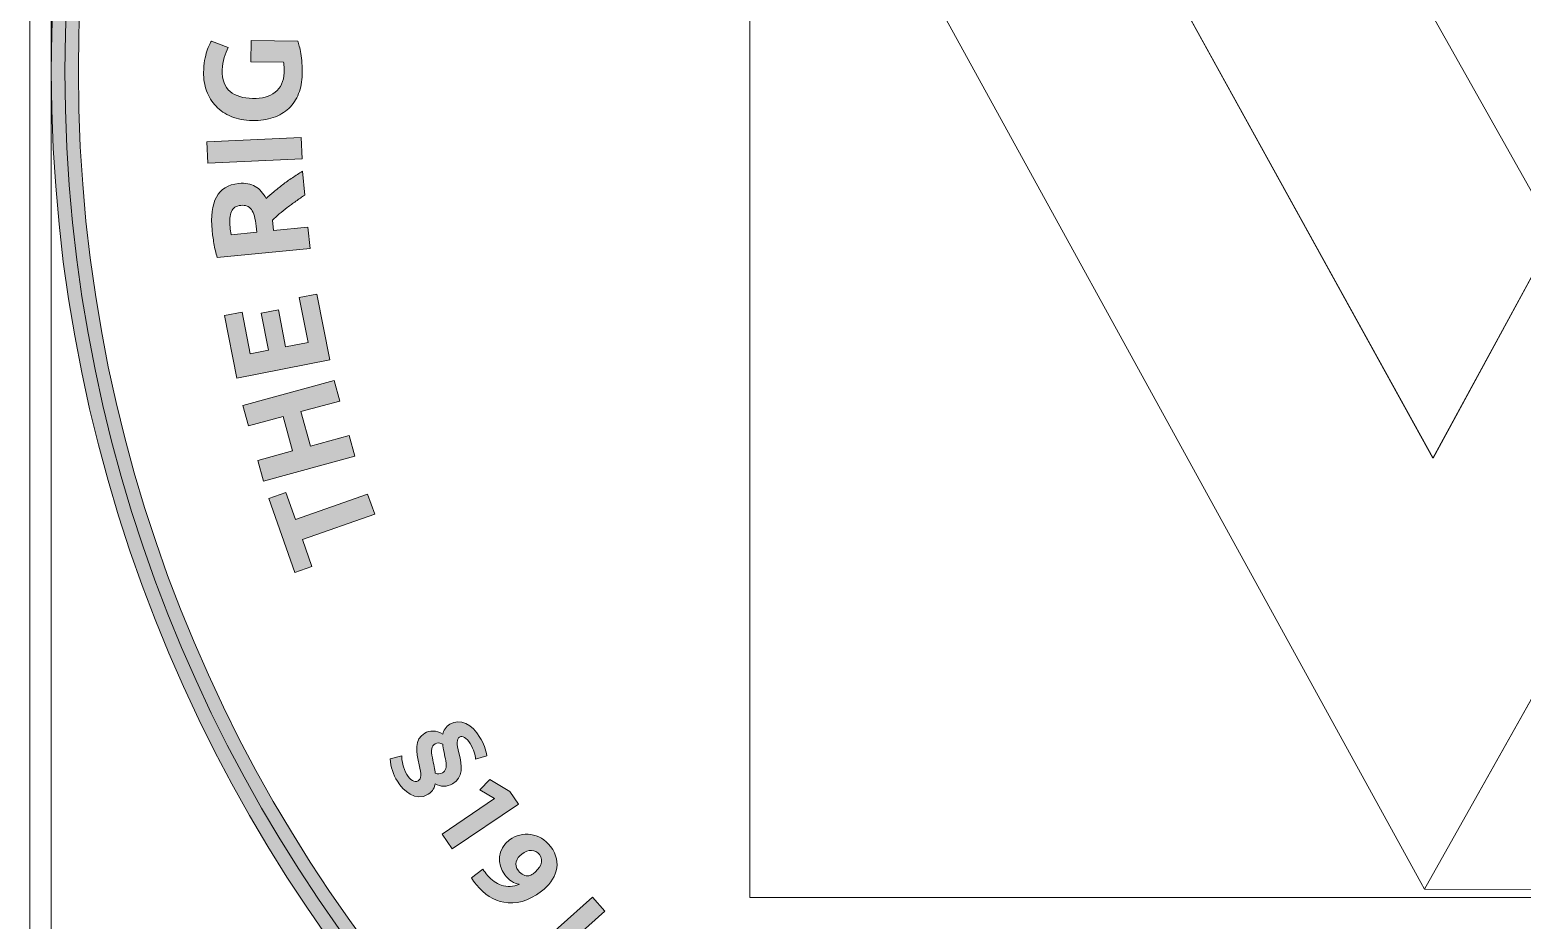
# Model space of a CAD drawing. Header units: inches. Extents: x -67.7 to 17.7, y -40.5 to -0.5.
# Drawn here: x -22.28 to -2.83, y -31.57 to -19.96 of the extents above; entities that cross this region are included whole.
import ezdxf

# ---------------------------------------------------------------- set-up
doc = ezdxf.new("R2010")
doc.units = ezdxf.units.IN
doc.header["$MEASUREMENT"] = 0
doc.layers.add('Layer 3', color=7, linetype='Continuous')

# ---------------------------------------------------------------- blocks, each defined once
blk = doc.blocks.new('block 39')
at = {"layer": 'Layer 3'}
h = blk.add_hatch(color=7, dxfattribs=at)
h.dxf.hatch_style = 2
edge = h.paths.add_edge_path()
edge.add_spline(control_points=[(-2.5, -1.353), (8.057, -1.353), (16.647, -9.942), (16.647, -20.499), (16.647, -31.057), (8.057, -39.647), (-2.5, -39.647), (-13.058, -39.647), (-21.647, -31.057), (-21.647, -20.499), (-21.647, -9.942), (-13.058, -1.353), (-2.5, -1.353)], knot_values=[0, 0, 0, 0, 0.352778, 0.352778, 0.352778, 0.705556, 0.705556, 0.705556, 1.058333, 1.058333, 1.058333, 1.411111, 1.411111, 1.411111, 1.411111], degree=3, periodic=0)
edge.add_line((-2.5, -1.353), (-2.5, -1.353))
edge = h.paths.add_edge_path()
edge.add_spline(control_points=[(-2.5, -1), (-13.27, -1), (-22, -9.73), (-22, -20.499), (-22, -31.269), (-13.27, -40), (-2.5, -40), (8.27, -40), (16.999, -31.269), (16.999, -20.499), (16.999, -9.73), (8.27, -1), (-2.5, -1)], knot_values=[0, 0, 0, 0, 0.352778, 0.352778, 0.352778, 0.705556, 0.705556, 0.705556, 1.058333, 1.058333, 1.058333, 1.411111, 1.411111, 1.411111, 1.411111], degree=3, periodic=0)
edge.add_line((-2.5, -1), (-2.5, -1))
at = {"layer": 'Layer 3', "lineweight": 0}
blk.add_lwpolyline([(-22.28, -0.5), (17.72, -0.5), (17.72, -40.5), (-22.28, -40.5), (-22.28, -0.5)], dxfattribs=at)
for points in [[(-2.5, -1), (-13.27, -1), (-22, -9.73), (-22, -20.499), (-22, -31.269), (-13.27, -40), (-2.5, -40), (8.27, -40), (16.999, -31.269), (16.999, -20.499), (16.999, -9.73), (8.27, -1), (-2.5, -1)], [(-2.5, -39.823), (-13.155, -39.823), (-21.823, -31.154), (-21.823, -20.499), (-21.823, -9.844), (-13.155, -1.176), (-2.5, -1.176), (8.155, -1.176), (16.823, -9.844), (16.823, -20.499), (16.823, -31.154), (8.155, -39.823), (-2.5, -39.823)], [(-2.5, -1.353), (8.057, -1.353), (16.647, -9.942), (16.647, -20.499), (16.647, -31.057), (8.057, -39.647), (-2.5, -39.647), (-13.058, -39.647), (-21.647, -31.057), (-21.647, -20.499), (-21.647, -9.942), (-13.058, -1.353), (-2.5, -1.353)]]:
    blk.add_open_spline(points, degree=3, knots=[0, 0, 0, 0, 1, 1, 1, 2, 2, 2, 3, 3, 3, 4, 4, 4, 4], dxfattribs=at)
blk = doc.blocks.new('block 40')
at = {"layer": 'Layer 3'}
h = blk.add_hatch(color=7, dxfattribs=at)
h.dxf.hatch_style = 2
h.paths.add_polyline_path([(-19.165, -26.071), (-18.941, -25.993), (-18.818, -26.344), (-17.877, -26.013), (-17.785, -26.275), (-18.726, -26.605), (-18.602, -26.956), (-18.826, -27.035)])
at = {"layer": 'Layer 3', "lineweight": 0}
blk.add_lwpolyline([(-19.165, -26.071), (-18.941, -25.993), (-18.818, -26.344), (-17.877, -26.013), (-17.785, -26.275), (-18.726, -26.605), (-18.602, -26.956), (-18.826, -27.035), (-19.165, -26.071)], dxfattribs=at)
blk = doc.blocks.new('block 41')
at = {"layer": 'Layer 3'}
h = blk.add_hatch(color=7, dxfattribs=at)
h.dxf.hatch_style = 2
h.paths.add_polyline_path([(-19.431, -25.125), (-19.504, -24.857), (-18.314, -24.533), (-18.241, -24.801), (-18.746, -24.938), (-18.623, -25.388), (-18.118, -25.251), (-18.045, -25.519), (-19.236, -25.843), (-19.308, -25.575), (-18.854, -25.451), (-18.976, -25.001)])
at = {"layer": 'Layer 3', "lineweight": 0}
blk.add_lwpolyline([(-19.431, -25.125), (-19.504, -24.857), (-18.314, -24.533), (-18.241, -24.801), (-18.746, -24.938), (-18.623, -25.388), (-18.118, -25.251), (-18.045, -25.519), (-19.236, -25.843), (-19.308, -25.575), (-18.854, -25.451), (-18.976, -25.001), (-19.431, -25.125)], dxfattribs=at)
blk = doc.blocks.new('block 42')
at = {"layer": 'Layer 3'}
h = blk.add_hatch(color=7, dxfattribs=at)
h.dxf.hatch_style = 2
h.paths.add_polyline_path([(-18.371, -24.264), (-19.582, -24.501), (-19.742, -23.683), (-19.513, -23.639), (-19.407, -24.184), (-19.169, -24.137), (-19.264, -23.653), (-19.04, -23.61), (-18.946, -24.094), (-18.654, -24.036), (-18.769, -23.451), (-18.539, -23.406)])
at = {"layer": 'Layer 3', "lineweight": 0}
blk.add_lwpolyline([(-18.371, -24.264), (-19.582, -24.501), (-19.742, -23.683), (-19.513, -23.639), (-19.407, -24.184), (-19.169, -24.137), (-19.264, -23.653), (-19.04, -23.61), (-18.946, -24.094), (-18.654, -24.036), (-18.769, -23.451), (-18.539, -23.406), (-18.371, -24.264)], dxfattribs=at)
blk = doc.blocks.new('block 44')
at = {"layer": 'Layer 3'}
h = blk.add_hatch(color=7, dxfattribs=at)
h.dxf.hatch_style = 2
edge = h.paths.add_edge_path()
edge.add_spline(control_points=[(-19.904, -22.573), (-19.923, -22.389), (-19.904, -22.245), (-19.848, -22.14), (-19.793, -22.036), (-19.696, -21.976), (-19.558, -21.962), (-19.472, -21.954), (-19.399, -21.967), (-19.342, -22.001), (-19.284, -22.035), (-19.236, -22.088), (-19.198, -22.159), (-19.17, -22.131), (-19.137, -22.102), (-19.1, -22.071), (-19.063, -22.04), (-19.025, -22.009), (-18.985, -21.978), (-18.944, -21.947), (-18.902, -21.917), (-18.857, -21.887), (-18.813, -21.858), (-18.77, -21.83), (-18.727, -21.804), (-18.727, -21.804), (-18.697, -22.113), (-18.697, -22.113), (-18.734, -22.14), (-18.772, -22.166), (-18.812, -22.194), (-18.851, -22.221), (-18.888, -22.249), (-18.925, -22.277), (-18.962, -22.306), (-18.996, -22.333), (-19.029, -22.36), (-19.061, -22.387), (-19.091, -22.414), (-19.116, -22.441), (-19.116, -22.441), (-19.102, -22.577), (-19.102, -22.577), (-19.102, -22.577), (-18.655, -22.533), (-18.655, -22.533), (-18.655, -22.533), (-18.627, -22.809), (-18.627, -22.809), (-18.627, -22.809), (-19.837, -22.93), (-19.837, -22.93), (-19.855, -22.871), (-19.869, -22.809), (-19.88, -22.745), (-19.891, -22.681), (-19.9, -22.624), (-19.904, -22.573)], knot_values=[0, 0, 0, 0, 1, 1, 1, 2, 2, 2, 3, 3, 3, 4, 4, 4, 5, 5, 5, 6, 6, 6, 7, 7, 7, 8, 8, 8, 9, 9, 9, 10, 10, 10, 11, 11, 11, 12, 12, 12, 13, 13, 13, 14, 14, 14, 15, 15, 15, 16, 16, 16, 17, 17, 17, 18, 18, 18, 19, 19, 19, 19], degree=3, periodic=1)
edge = h.paths.add_edge_path()
edge.add_spline(control_points=[(-19.67, -22.534), (-19.668, -22.554), (-19.666, -22.572), (-19.663, -22.588), (-19.66, -22.603), (-19.658, -22.618), (-19.655, -22.633), (-19.655, -22.633), (-19.322, -22.599), (-19.322, -22.599), (-19.322, -22.599), (-19.33, -22.521), (-19.33, -22.521), (-19.34, -22.418), (-19.361, -22.344), (-19.391, -22.302), (-19.421, -22.259), (-19.468, -22.242), (-19.531, -22.248), (-19.591, -22.254), (-19.632, -22.281), (-19.653, -22.329), (-19.673, -22.377), (-19.679, -22.445), (-19.67, -22.534)], knot_values=[0, 0, 0, 0, 1, 1, 1, 2, 2, 2, 3, 3, 3, 4, 4, 4, 5, 5, 5, 6, 6, 6, 7, 7, 7, 8, 8, 8, 8], degree=3, periodic=1)
at = {"layer": 'Layer 3', "lineweight": 0}
for points, knots in [([(-19.904, -22.573), (-19.923, -22.389), (-19.904, -22.245), (-19.848, -22.14), (-19.793, -22.036), (-19.696, -21.976), (-19.558, -21.962), (-19.472, -21.954), (-19.399, -21.967), (-19.342, -22.001), (-19.284, -22.035), (-19.236, -22.088), (-19.198, -22.159), (-19.17, -22.131), (-19.137, -22.102), (-19.1, -22.071), (-19.063, -22.04), (-19.025, -22.009), (-18.985, -21.978), (-18.944, -21.947), (-18.902, -21.917), (-18.857, -21.887), (-18.813, -21.858), (-18.77, -21.83), (-18.727, -21.804), (-18.727, -21.804), (-18.697, -22.113), (-18.697, -22.113), (-18.734, -22.14), (-18.772, -22.166), (-18.812, -22.194), (-18.851, -22.221), (-18.888, -22.249), (-18.925, -22.277), (-18.962, -22.306), (-18.996, -22.333), (-19.029, -22.36), (-19.061, -22.387), (-19.091, -22.414), (-19.116, -22.441), (-19.116, -22.441), (-19.102, -22.577), (-19.102, -22.577), (-19.102, -22.577), (-18.655, -22.533), (-18.655, -22.533), (-18.655, -22.533), (-18.627, -22.809), (-18.627, -22.809), (-18.627, -22.809), (-19.837, -22.93), (-19.837, -22.93), (-19.855, -22.871), (-19.869, -22.809), (-19.88, -22.745), (-19.891, -22.681), (-19.9, -22.624), (-19.904, -22.573)], [0, 0, 0, 0, 1, 1, 1, 2, 2, 2, 3, 3, 3, 4, 4, 4, 5, 5, 5, 6, 6, 6, 7, 7, 7, 8, 8, 8, 9, 9, 9, 10, 10, 10, 11, 11, 11, 12, 12, 12, 13, 13, 13, 14, 14, 14, 15, 15, 15, 16, 16, 16, 17, 17, 17, 18, 18, 18, 19, 19, 19, 19]), ([(-19.67, -22.534), (-19.668, -22.554), (-19.666, -22.572), (-19.663, -22.588), (-19.66, -22.603), (-19.658, -22.618), (-19.655, -22.633), (-19.655, -22.633), (-19.322, -22.599), (-19.322, -22.599), (-19.322, -22.599), (-19.33, -22.521), (-19.33, -22.521), (-19.34, -22.418), (-19.361, -22.344), (-19.391, -22.302), (-19.421, -22.259), (-19.468, -22.242), (-19.531, -22.248), (-19.591, -22.254), (-19.632, -22.281), (-19.653, -22.329), (-19.673, -22.377), (-19.679, -22.445), (-19.67, -22.534)], [0, 0, 0, 0, 1, 1, 1, 2, 2, 2, 3, 3, 3, 4, 4, 4, 5, 5, 5, 6, 6, 6, 7, 7, 7, 8, 8, 8, 8])]:
    blk.add_open_spline(points, degree=3, knots=knots, dxfattribs=at)
blk = doc.blocks.new('block 45')
at = {"layer": 'Layer 3'}
h = blk.add_hatch(color=7, dxfattribs=at)
h.dxf.hatch_style = 2
h.paths.add_polyline_path([(-19.961, -21.699), (-19.974, -21.421), (-18.741, -21.363), (-18.728, -21.64)])
at = {"layer": 'Layer 3', "lineweight": 0}
blk.add_lwpolyline([(-19.961, -21.699), (-19.974, -21.421), (-18.741, -21.363), (-18.728, -21.64), (-19.961, -21.699)], dxfattribs=at)
blk = doc.blocks.new('block 46')
at = {"layer": 'Layer 3'}
h = blk.add_hatch(color=7, dxfattribs=at)
h.dxf.hatch_style = 2
edge = h.paths.add_edge_path()
edge.add_spline(control_points=[(-19.772, -20.481), (-19.774, -20.61), (-19.74, -20.704), (-19.669, -20.763), (-19.598, -20.821), (-19.5, -20.852), (-19.376, -20.854), (-19.315, -20.855), (-19.26, -20.849), (-19.211, -20.835), (-19.161, -20.821), (-19.118, -20.801), (-19.082, -20.773), (-19.046, -20.745), (-19.018, -20.71), (-18.998, -20.667), (-18.977, -20.625), (-18.967, -20.576), (-18.966, -20.519), (-18.965, -20.488), (-18.966, -20.461), (-18.966, -20.439), (-18.967, -20.418), (-18.969, -20.398), (-18.972, -20.382), (-18.972, -20.382), (-19.401, -20.375), (-19.401, -20.375), (-19.401, -20.375), (-19.397, -20.097), (-19.397, -20.097), (-19.397, -20.097), (-18.786, -20.107), (-18.786, -20.107), (-18.774, -20.14), (-18.761, -20.194), (-18.747, -20.268), (-18.733, -20.342), (-18.728, -20.433), (-18.729, -20.54), (-18.731, -20.633), (-18.746, -20.717), (-18.776, -20.791), (-18.806, -20.866), (-18.848, -20.93), (-18.904, -20.983), (-18.959, -21.035), (-19.027, -21.075), (-19.107, -21.103), (-19.187, -21.13), (-19.278, -21.144), (-19.38, -21.142), (-19.483, -21.14), (-19.575, -21.123), (-19.654, -21.089), (-19.732, -21.056), (-19.799, -21.012), (-19.853, -20.955), (-19.907, -20.898), (-19.948, -20.832), (-19.976, -20.756), (-20.003, -20.68), (-20.016, -20.6), (-20.015, -20.515), (-20.014, -20.456), (-20.009, -20.404), (-20.001, -20.357), (-19.992, -20.31), (-19.983, -20.27), (-19.972, -20.236), (-19.961, -20.203), (-19.95, -20.175), (-19.939, -20.153), (-19.928, -20.131), (-19.92, -20.116), (-19.914, -20.106), (-19.914, -20.106), (-19.693, -20.19), (-19.693, -20.19), (-19.713, -20.228), (-19.731, -20.271), (-19.747, -20.32), (-19.762, -20.369), (-19.771, -20.423), (-19.772, -20.481)], knot_values=[0, 0, 0, 0, 1, 1, 1, 2, 2, 2, 3, 3, 3, 4, 4, 4, 5, 5, 5, 6, 6, 6, 7, 7, 7, 8, 8, 8, 9, 9, 9, 10, 10, 10, 11, 11, 11, 12, 12, 12, 13, 13, 13, 14, 14, 14, 15, 15, 15, 16, 16, 16, 17, 17, 17, 18, 18, 18, 19, 19, 19, 20, 20, 20, 21, 21, 21, 22, 22, 22, 23, 23, 23, 24, 24, 24, 25, 25, 25, 26, 26, 26, 27, 27, 27, 28, 28, 28, 28], degree=3, periodic=1)
at = {"layer": 'Layer 3', "lineweight": 0}
blk.add_open_spline([(-19.772, -20.481), (-19.774, -20.61), (-19.74, -20.704), (-19.669, -20.763), (-19.598, -20.821), (-19.5, -20.852), (-19.376, -20.854), (-19.315, -20.855), (-19.26, -20.849), (-19.211, -20.835), (-19.161, -20.821), (-19.118, -20.801), (-19.082, -20.773), (-19.046, -20.745), (-19.018, -20.71), (-18.998, -20.667), (-18.977, -20.625), (-18.967, -20.576), (-18.966, -20.519), (-18.965, -20.488), (-18.966, -20.461), (-18.966, -20.439), (-18.967, -20.418), (-18.969, -20.398), (-18.972, -20.382), (-18.972, -20.382), (-19.401, -20.375), (-19.401, -20.375), (-19.401, -20.375), (-19.397, -20.097), (-19.397, -20.097), (-19.397, -20.097), (-18.786, -20.107), (-18.786, -20.107), (-18.774, -20.14), (-18.761, -20.194), (-18.747, -20.268), (-18.733, -20.342), (-18.728, -20.433), (-18.729, -20.54), (-18.731, -20.633), (-18.746, -20.717), (-18.776, -20.791), (-18.806, -20.866), (-18.848, -20.93), (-18.904, -20.983), (-18.959, -21.035), (-19.027, -21.075), (-19.107, -21.103), (-19.187, -21.13), (-19.278, -21.144), (-19.38, -21.142), (-19.483, -21.14), (-19.575, -21.123), (-19.654, -21.089), (-19.732, -21.056), (-19.799, -21.012), (-19.853, -20.955), (-19.907, -20.898), (-19.948, -20.832), (-19.976, -20.756), (-20.003, -20.68), (-20.016, -20.6), (-20.015, -20.515), (-20.014, -20.456), (-20.009, -20.404), (-20.001, -20.357), (-19.992, -20.31), (-19.983, -20.27), (-19.972, -20.236), (-19.961, -20.203), (-19.95, -20.175), (-19.939, -20.153), (-19.928, -20.131), (-19.92, -20.116), (-19.914, -20.106), (-19.914, -20.106), (-19.693, -20.19), (-19.693, -20.19), (-19.713, -20.228), (-19.731, -20.271), (-19.747, -20.32), (-19.762, -20.369), (-19.771, -20.423), (-19.772, -20.481)], degree=3, knots=[0, 0, 0, 0, 1, 1, 1, 2, 2, 2, 3, 3, 3, 4, 4, 4, 5, 5, 5, 6, 6, 6, 7, 7, 7, 8, 8, 8, 9, 9, 9, 10, 10, 10, 11, 11, 11, 12, 12, 12, 13, 13, 13, 14, 14, 14, 15, 15, 15, 16, 16, 16, 17, 17, 17, 18, 18, 18, 19, 19, 19, 20, 20, 20, 21, 21, 21, 22, 22, 22, 23, 23, 23, 24, 24, 24, 25, 25, 25, 26, 26, 26, 27, 27, 27, 28, 28, 28, 28], dxfattribs=at)
blk = doc.blocks.new('block 106')
at = {"layer": 'Layer 3'}
h = blk.add_hatch(color=7, dxfattribs=at)
h.dxf.hatch_style = 2
edge = h.paths.add_edge_path()
edge.add_spline(control_points=[(-16.47, -29.47), (-16.474, -29.419), (-16.491, -29.348), (-16.539, -29.267), (-16.588, -29.187), (-16.64, -29.16), (-16.679, -29.183), (-16.72, -29.208), (-16.716, -29.271), (-16.687, -29.388), (-16.643, -29.563), (-16.629, -29.707), (-16.77, -29.792), (-16.843, -29.836), (-16.923, -29.83), (-16.997, -29.793), (-17.001, -29.83), (-17.026, -29.892), (-17.088, -29.929), (-17.254, -30.029), (-17.412, -29.885), (-17.489, -29.758), (-17.538, -29.676), (-17.584, -29.568), (-17.582, -29.466), (-17.582, -29.466), (-17.433, -29.429), (-17.433, -29.429), (-17.432, -29.483), (-17.415, -29.589), (-17.365, -29.671), (-17.322, -29.743), (-17.266, -29.78), (-17.219, -29.753), (-17.174, -29.725), (-17.174, -29.67), (-17.204, -29.546), (-17.248, -29.374), (-17.27, -29.214), (-17.132, -29.131), (-17.073, -29.096), (-16.981, -29.091), (-16.897, -29.144), (-16.891, -29.102), (-16.856, -29.045), (-16.805, -29.015), (-16.667, -28.931), (-16.514, -29.018), (-16.413, -29.186), (-16.366, -29.265), (-16.332, -29.346), (-16.324, -29.427), (-16.324, -29.427), (-16.47, -29.47), (-16.47, -29.47)], knot_values=[0, 0, 0, 0, 1, 1, 1, 2, 2, 2, 3, 3, 3, 4, 4, 4, 5, 5, 5, 6, 6, 6, 7, 7, 7, 8, 8, 8, 9, 9, 9, 10, 10, 10, 11, 11, 11, 12, 12, 12, 13, 13, 13, 14, 14, 14, 15, 15, 15, 16, 16, 16, 17, 17, 17, 18, 18, 18, 18], degree=3, periodic=1)
edge = h.paths.add_edge_path()
edge.add_spline(control_points=[(-17.033, -29.454), (-17.019, -29.531), (-16.997, -29.61), (-16.995, -29.652), (-16.966, -29.666), (-16.929, -29.665), (-16.9, -29.648), (-16.86, -29.624), (-16.844, -29.577), (-16.858, -29.494), (-16.871, -29.424), (-16.892, -29.33), (-16.898, -29.277), (-16.93, -29.257), (-16.967, -29.252), (-16.998, -29.271), (-17.043, -29.297), (-17.054, -29.355), (-17.033, -29.454)], knot_values=[0, 0, 0, 0, 1, 1, 1, 2, 2, 2, 3, 3, 3, 4, 4, 4, 5, 5, 5, 6, 6, 6, 6], degree=3, periodic=1)
at = {"layer": 'Layer 3', "lineweight": 0}
for points, knots in [([(-16.47, -29.47), (-16.474, -29.419), (-16.491, -29.348), (-16.539, -29.267), (-16.588, -29.187), (-16.64, -29.16), (-16.679, -29.183), (-16.72, -29.208), (-16.716, -29.271), (-16.687, -29.388), (-16.643, -29.563), (-16.629, -29.707), (-16.77, -29.792), (-16.843, -29.836), (-16.923, -29.83), (-16.997, -29.793), (-17.001, -29.83), (-17.026, -29.892), (-17.088, -29.929), (-17.254, -30.029), (-17.412, -29.885), (-17.489, -29.758), (-17.538, -29.676), (-17.584, -29.568), (-17.582, -29.466), (-17.582, -29.466), (-17.433, -29.429), (-17.433, -29.429), (-17.432, -29.483), (-17.415, -29.589), (-17.365, -29.671), (-17.322, -29.743), (-17.266, -29.78), (-17.219, -29.753), (-17.174, -29.725), (-17.174, -29.67), (-17.204, -29.546), (-17.248, -29.374), (-17.27, -29.214), (-17.132, -29.131), (-17.073, -29.096), (-16.981, -29.091), (-16.897, -29.144), (-16.891, -29.102), (-16.856, -29.045), (-16.805, -29.015), (-16.667, -28.931), (-16.514, -29.018), (-16.413, -29.186), (-16.366, -29.265), (-16.332, -29.346), (-16.324, -29.427), (-16.324, -29.427), (-16.47, -29.47), (-16.47, -29.47)], [0, 0, 0, 0, 1, 1, 1, 2, 2, 2, 3, 3, 3, 4, 4, 4, 5, 5, 5, 6, 6, 6, 7, 7, 7, 8, 8, 8, 9, 9, 9, 10, 10, 10, 11, 11, 11, 12, 12, 12, 13, 13, 13, 14, 14, 14, 15, 15, 15, 16, 16, 16, 17, 17, 17, 18, 18, 18, 18]), ([(-17.033, -29.454), (-17.019, -29.531), (-16.997, -29.61), (-16.995, -29.652), (-16.966, -29.666), (-16.929, -29.665), (-16.9, -29.648), (-16.86, -29.624), (-16.844, -29.577), (-16.858, -29.494), (-16.871, -29.424), (-16.892, -29.33), (-16.898, -29.277), (-16.93, -29.257), (-16.967, -29.252), (-16.998, -29.271), (-17.043, -29.297), (-17.054, -29.355), (-17.033, -29.454)], [0, 0, 0, 0, 1, 1, 1, 2, 2, 2, 3, 3, 3, 4, 4, 4, 5, 5, 5, 6, 6, 6, 6])]:
    blk.add_open_spline(points, degree=3, knots=knots, dxfattribs=at)
blk = doc.blocks.new('block 107')
at = {"layer": 'Layer 3'}
h = blk.add_hatch(color=7, dxfattribs=at)
h.dxf.hatch_style = 2
h.paths.add_polyline_path([(-16.222, -29.985), (-16.224, -29.983), (-16.414, -29.871), (-16.285, -29.736), (-16.025, -29.893), (-15.912, -30.059), (-16.773, -30.642), (-16.904, -30.447)])
at = {"layer": 'Layer 3', "lineweight": 0}
blk.add_lwpolyline([(-16.222, -29.985), (-16.224, -29.983), (-16.414, -29.871), (-16.285, -29.736), (-16.025, -29.893), (-15.912, -30.059), (-16.773, -30.642), (-16.904, -30.447), (-16.222, -29.985)], dxfattribs=at)
blk = doc.blocks.new('block 108')
at = {"layer": 'Layer 3'}
h = blk.add_hatch(color=7, dxfattribs=at)
h.dxf.hatch_style = 2
edge = h.paths.add_edge_path()
edge.add_spline(control_points=[(-16.373, -30.906), (-16.357, -30.932), (-16.34, -30.953), (-16.309, -30.99), (-16.261, -31.045), (-16.199, -31.093), (-16.135, -31.114), (-16.057, -31.14), (-15.976, -31.135), (-15.903, -31.103), (-15.903, -31.103), (-15.904, -31.099), (-15.904, -31.099), (-15.97, -31.091), (-16.032, -31.053), (-16.089, -30.978), (-16.195, -30.838), (-16.187, -30.645), (-16.026, -30.524), (-15.864, -30.401), (-15.63, -30.428), (-15.492, -30.61), (-15.331, -30.823), (-15.418, -31.048), (-15.612, -31.194), (-15.783, -31.324), (-15.951, -31.365), (-16.102, -31.337), (-16.234, -31.312), (-16.355, -31.233), (-16.458, -31.109), (-16.485, -31.077), (-16.51, -31.043), (-16.524, -31.02), (-16.524, -31.02), (-16.373, -30.906), (-16.373, -30.906)], knot_values=[0, 0, 0, 0, 1, 1, 1, 2, 2, 2, 3, 3, 3, 4, 4, 4, 5, 5, 5, 6, 6, 6, 7, 7, 7, 8, 8, 8, 9, 9, 9, 10, 10, 10, 11, 11, 11, 12, 12, 12, 12], degree=3, periodic=1)
edge = h.paths.add_edge_path()
edge.add_spline(control_points=[(-15.868, -30.709), (-15.94, -30.763), (-15.972, -30.847), (-15.912, -30.927), (-15.873, -30.978), (-15.819, -30.996), (-15.776, -30.992), (-15.76, -30.99), (-15.745, -30.983), (-15.72, -30.965), (-15.632, -30.898), (-15.571, -30.801), (-15.637, -30.712), (-15.688, -30.646), (-15.783, -30.642), (-15.868, -30.709)], knot_values=[0, 0, 0, 0, 1, 1, 1, 2, 2, 2, 3, 3, 3, 4, 4, 4, 5, 5, 5, 5], degree=3, periodic=1)
at = {"layer": 'Layer 3', "lineweight": 0}
for points, knots in [([(-16.373, -30.906), (-16.357, -30.932), (-16.34, -30.953), (-16.309, -30.99), (-16.261, -31.045), (-16.199, -31.093), (-16.135, -31.114), (-16.057, -31.14), (-15.976, -31.135), (-15.903, -31.103), (-15.903, -31.103), (-15.904, -31.099), (-15.904, -31.099), (-15.97, -31.091), (-16.032, -31.053), (-16.089, -30.978), (-16.195, -30.838), (-16.187, -30.645), (-16.026, -30.524), (-15.864, -30.401), (-15.63, -30.428), (-15.492, -30.61), (-15.331, -30.823), (-15.418, -31.048), (-15.612, -31.194), (-15.783, -31.324), (-15.951, -31.365), (-16.102, -31.337), (-16.234, -31.312), (-16.355, -31.233), (-16.458, -31.109), (-16.485, -31.077), (-16.51, -31.043), (-16.524, -31.02), (-16.524, -31.02), (-16.373, -30.906), (-16.373, -30.906)], [0, 0, 0, 0, 1, 1, 1, 2, 2, 2, 3, 3, 3, 4, 4, 4, 5, 5, 5, 6, 6, 6, 7, 7, 7, 8, 8, 8, 9, 9, 9, 10, 10, 10, 11, 11, 11, 12, 12, 12, 12]), ([(-15.868, -30.709), (-15.94, -30.763), (-15.972, -30.847), (-15.912, -30.927), (-15.873, -30.978), (-15.819, -30.996), (-15.776, -30.992), (-15.76, -30.99), (-15.745, -30.983), (-15.72, -30.965), (-15.632, -30.898), (-15.571, -30.801), (-15.637, -30.712), (-15.688, -30.646), (-15.783, -30.642), (-15.868, -30.709)], [0, 0, 0, 0, 1, 1, 1, 2, 2, 2, 3, 3, 3, 4, 4, 4, 5, 5, 5, 5])]:
    blk.add_open_spline(points, degree=3, knots=knots, dxfattribs=at)
blk = doc.blocks.new('block 110')
at = {"layer": 'Layer 3'}
h = blk.add_hatch(color=7, dxfattribs=at)
h.dxf.hatch_style = 2
edge = h.paths.add_edge_path()
edge.add_spline(control_points=[(-14.783, -31.455), (-14.783, -31.455), (-15.247, -31.867), (-15.247, -31.867), (-15.386, -31.99), (-15.409, -32.105), (-15.327, -32.198), (-15.242, -32.294), (-15.128, -32.287), (-14.986, -32.161), (-14.986, -32.161), (-14.522, -31.749), (-14.522, -31.749), (-14.522, -31.749), (-14.361, -31.931), (-14.361, -31.931), (-14.361, -31.931), (-14.813, -32.332), (-14.813, -32.332), (-15.061, -32.553), (-15.291, -32.532), (-15.478, -32.322), (-15.658, -32.119), (-15.652, -31.899), (-15.395, -31.671), (-15.395, -31.671), (-14.945, -31.272), (-14.945, -31.272), (-14.945, -31.272), (-14.783, -31.455), (-14.783, -31.455)], knot_values=[0, 0, 0, 0, 1, 1, 1, 2, 2, 2, 3, 3, 3, 4, 4, 4, 5, 5, 5, 6, 6, 6, 7, 7, 7, 8, 8, 8, 9, 9, 9, 10, 10, 10, 10], degree=3, periodic=1)
at = {"layer": 'Layer 3', "lineweight": 0}
blk.add_open_spline([(-14.783, -31.455), (-14.783, -31.455), (-15.247, -31.867), (-15.247, -31.867), (-15.386, -31.99), (-15.409, -32.105), (-15.327, -32.198), (-15.242, -32.294), (-15.128, -32.287), (-14.986, -32.161), (-14.986, -32.161), (-14.522, -31.749), (-14.522, -31.749), (-14.522, -31.749), (-14.361, -31.931), (-14.361, -31.931), (-14.361, -31.931), (-14.813, -32.332), (-14.813, -32.332), (-15.061, -32.553), (-15.291, -32.532), (-15.478, -32.322), (-15.658, -32.119), (-15.652, -31.899), (-15.395, -31.671), (-15.395, -31.671), (-14.945, -31.272), (-14.945, -31.272), (-14.945, -31.272), (-14.783, -31.455), (-14.783, -31.455)], degree=3, knots=[0, 0, 0, 0, 1, 1, 1, 2, 2, 2, 3, 3, 3, 4, 4, 4, 5, 5, 5, 6, 6, 6, 7, 7, 7, 8, 8, 8, 9, 9, 9, 10, 10, 10, 10], dxfattribs=at)
blk = doc.blocks.new('block 147')
at = {"layer": 'Layer 3', "lineweight": 0}
for points in [[(-12.895, -31.275), (8.027, -31.275), (8.027, -12.299), (-12.895, -12.299), (-12.895, -31.275)], [(-3.988, -25.544), (-2.399, -22.616), (-6.486, -15.345), (7.926, -15.337), (6.409, -12.399), (-11.2, -12.48), (-3.988, -25.544)], [(-4.102, -31.167), (-12.795, -15.347), (-11.201, -12.478), (-3.99, -25.546), (0.034, -18.136), (3.222, -18.136), (-4.102, -31.167)], [(-4.102, -31.167), (3.217, -18.14), (-4.919, -18.135), (-6.479, -15.347), (7.926, -15.344), (-0.862, -31.175), (-4.102, -31.167)]]:
    blk.add_lwpolyline(points, dxfattribs=at)
at = {"layer": 'Layer 3', "color": 7, "lineweight": 20}
for points in [[(-3.988, -25.544), (-2.399, -22.616), (-6.486, -15.345), (7.926, -15.337), (6.409, -12.399), (-11.2, -12.48), (-3.988, -25.544)], [(-4.102, -31.167), (-12.795, -15.347), (-11.201, -12.478), (-3.99, -25.546), (0.034, -18.136), (3.222, -18.136), (-4.102, -31.167)], [(-4.102, -31.167), (3.217, -18.14), (-4.919, -18.135), (-6.479, -15.347), (7.926, -15.344), (-0.862, -31.175), (-4.102, -31.167)]]:
    blk.add_lwpolyline(points, dxfattribs=at)
blk = doc.blocks.new('block 38')
at = {"layer": 'Layer 3', "lineweight": 0}
blk.add_lwpolyline([(-22, -1), (16.999, -1), (16.999, -40), (-22, -40), (-22, -1)], dxfattribs=at)
at = {"layer": 'Layer 3'}
for name in ['block 39', 'block 147', 'block 46', 'block 45', 'block 44', 'block 42', 'block 41', 'block 40', 'block 106', 'block 107', 'block 108', 'block 110']:
    blk.add_blockref(name, (0, 0), dxfattribs=at)
blk = doc.blocks.new('block 37')
at = {"layer": 'Layer 3'}
blk.add_blockref('block 38', (0, 0), dxfattribs=at)

msp = doc.modelspace()

# ---------------------------------------------------------------- block references
at = {"layer": 'Layer 3'}
msp.add_blockref('block 37', (0, 0), dxfattribs=at)

doc.saveas('drawing.dxf')
